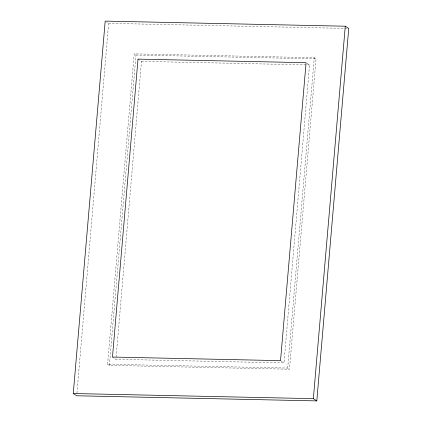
<?xml version="1.0" encoding="UTF-8"?>
<svg xmlns="http://www.w3.org/2000/svg" width="422" height="422" viewBox="0 0 422 422"><rect width="100%" height="100%" fill="white"/><g stroke="black" fill="none" stroke-linecap="round" stroke-linejoin="round"><path stroke-width="0.32" stroke-dasharray="2.11 1.58" d="M76.941 393.156L108.644 23.347L106.676 22.065M107.615 364.228L134.222 53.868L314.284 57.709L316.062 58.864L289.455 369.224L109.388 365.383L107.615 364.228L287.677 368.068L289.455 369.224M109.388 365.383L135.995 55.024L134.222 53.868M307.063 63.337L309.526 64.946L283.985 362.888L115.923 359.307L141.465 61.359L138.511 59.433M287.677 368.068L314.284 57.709M108.644 23.347L344.13 28.369M344.785 28.385L346.757 28.427M135.995 55.024L316.062 58.864M141.465 61.359L309.526 64.946M280.535 360.641L283.985 362.888M112.474 357.054L115.923 359.307"/><path stroke-width="0.63" d="M73.264 393.531L105.194 21.1L345.28 26.217L348.736 28.469L316.806 400.9L76.72 395.783L73.264 393.531L313.356 398.653L316.806 400.9M313.356 398.653L345.28 26.217M138.015 59.112L112.474 357.054L280.535 360.641L306.077 62.693L138.015 59.112"/></g></svg>
